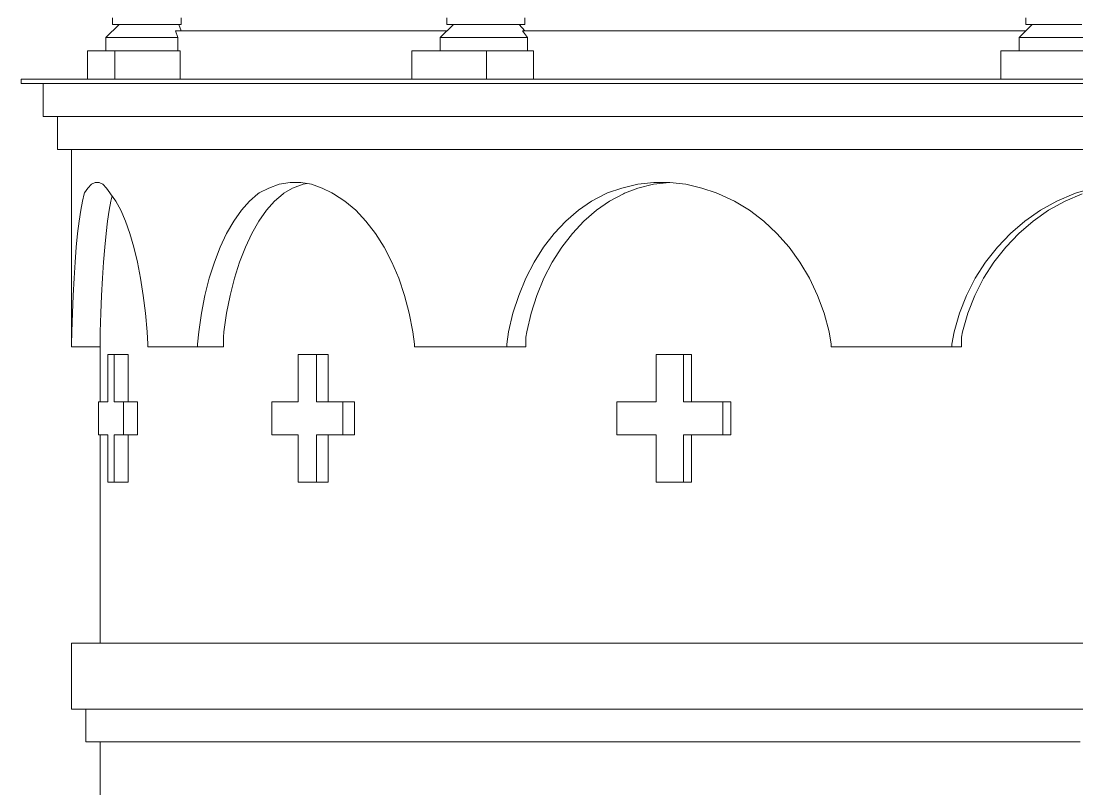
# Model space of a CAD drawing. Header units: millimetres. Extents: x -4890 to 184123, y 36 to 148549.
# Drawn here: x 148430 to 153239, y 128955 to 132454 of the extents above; entities that cross this region are included whole.
import ezdxf

# ---------------------------------------------------------------- set-up
doc = ezdxf.new("R2010")
doc.units = ezdxf.units.MM
doc.layers.add('Wall_Satelit', color=253, linetype='Continuous', lineweight=5)

msp = doc.modelspace()

# ---------------------------------------------------------------- linework, layer by layer
at = {"layer": 'Wall_Satelit'}
for p, q in [((148845.5, 132439), (148845.5, 132469)), ((149158.3, 132439), (149158.3, 132469)), ((150369.1, 132439), (150369.1, 132469)), ((150724.2, 132439), (150724.2, 132469)), ((153006, 132439), (153006, 132469)), ((148875.6, 132439), (148815.4, 132379)), ((148847.8, 132439), (148845.5, 132439)), ((148857, 132439), (148847.8, 132439)), ((148872.7, 132439), (148857, 132439)), ((148894.3, 132439), (148872.7, 132439)), ((148920.9, 132439), (148894.3, 132439)), ((148951.6, 132439), (148920.9, 132439)), ((148985.2, 132439), (148951.6, 132439)), ((149020.4, 132439), (148985.2, 132439)), ((149055.7, 132439), (149020.4, 132439)), ((149090, 132439), (149055.7, 132439)), ((149121.8, 132439), (149090, 132439)), ((149149.9, 132439), (149121.8, 132439)), ((149223.3, 132409), (149133.6, 132409)), ((149142.9, 132379), (149133.6, 132409)), ((149158.3, 132409), (149148, 132439)), ((149158.3, 132439), (149149.9, 132439)), ((149442.1, 132409), (149223.3, 132409)), ((149711.7, 132409), (149442.1, 132409)), ((150029.4, 132409), (149711.7, 132409)), ((150369.1, 132409), (150029.4, 132409)), ((150339.1, 132379), (150399.1, 132439)), ((150376.1, 132439), (150369.1, 132439)), ((150389.6, 132439), (150376.1, 132439)), ((150409.3, 132439), (150389.6, 132439)), ((150434.4, 132439), (150409.3, 132439)), ((150463.9, 132439), (150434.4, 132439)), ((150496.6, 132439), (150463.9, 132439)), ((150531.4, 132439), (150496.6, 132439)), ((150566.9, 132439), (150531.4, 132439)), ((150601.6, 132439), (150566.9, 132439)), ((150634.4, 132439), (150601.6, 132439)), ((150663.9, 132439), (150634.4, 132439)), ((150689, 132439), (150663.9, 132439)), ((150708.7, 132439), (150689, 132439)), ((150724.2, 132409), (150698.7, 132439)), ((150722.2, 132439), (150708.7, 132439)), ((150796.5, 132409), (150713.4, 132409)), ((150736.3, 132379), (150713.4, 132409)), ((150724.2, 132439), (150722.2, 132439)), ((151238.5, 132409), (150796.5, 132409)), ((151714, 132409), (151238.5, 132409)), ((152218.3, 132409), (151714, 132409)), ((152746.6, 132409), (152218.3, 132409)), ((153006, 132409), (152746.6, 132409)), ((153036.2, 132439), (152975.9, 132379)), ((153010.7, 132439), (153006, 132439)), ((153022.1, 132439), (153010.7, 132439)), ((153039.8, 132439), (153022.1, 132439)), ((153063.2, 132439), (153039.8, 132439)), ((153091.3, 132439), (153063.2, 132439)), ((153123.1, 132439), (153091.3, 132439)), ((153157.4, 132439), (153123.1, 132439)), ((153192.7, 132439), (153157.4, 132439)), ((153227.9, 132439), (153192.7, 132439)), ((153261.5, 132439), (153227.9, 132439)), ((148815.4, 132319), (148815.4, 132379)), ((148818.1, 132379), (148815.4, 132379)), ((148828.8, 132379), (148818.1, 132379)), ((148847.1, 132379), (148828.8, 132379)), ((148872.3, 132379), (148847.1, 132379)), ((148903.4, 132379), (148872.3, 132379)), ((148939.2, 132379), (148903.4, 132379)), ((148978.4, 132379), (148939.2, 132379)), ((149019.4, 132379), (148978.4, 132379)), ((149060.7, 132379), (149019.4, 132379)), ((149100.6, 132379), (149060.7, 132379)), ((149137.7, 132379), (149100.6, 132379)), ((149142.9, 132379), (149137.7, 132379)), ((149142.9, 132319), (149142.9, 132379)), ((150339.1, 132319), (150339.1, 132379)), ((150347.2, 132379), (150339.1, 132379)), ((150363, 132379), (150347.2, 132379)), ((150386, 132379), (150363, 132379)), ((150415.3, 132379), (150386, 132379)), ((150449.7, 132379), (150415.3, 132379)), ((150487.9, 132379), (150449.7, 132379)), ((150528.5, 132379), (150487.9, 132379)), ((150569.8, 132379), (150528.5, 132379)), ((150610.4, 132379), (150569.8, 132379)), ((150648.6, 132379), (150610.4, 132379)), ((150683, 132379), (150648.6, 132379)), ((150712.3, 132379), (150683, 132379)), ((150735.2, 132379), (150712.3, 132379)), ((150736.3, 132379), (150735.2, 132379)), ((150736.3, 132319), (150736.3, 132379)), ((152975.9, 132319), (152975.9, 132379)), ((152981.3, 132379), (152975.9, 132379)), ((152994.6, 132379), (152981.3, 132379)), ((153015.3, 132379), (152994.6, 132379)), ((153042.6, 132379), (153015.3, 132379)), ((153075.4, 132379), (153042.6, 132379)), ((153112.5, 132379), (153075.4, 132379)), ((153152.4, 132379), (153112.5, 132379)), ((153193.7, 132379), (153152.4, 132379)), ((153234.7, 132379), (153193.7, 132379)), ((153273.9, 132379), (153234.7, 132379)), ((148732.3, 132189), (148732.3, 132319)), ((148856.6, 132319), (148732.3, 132319)), ((148856.6, 132189), (148856.6, 132319)), ((149154.7, 132319), (148856.6, 132319)), ((149154.7, 132189), (149154.7, 132319)), ((150209.7, 132189), (150209.7, 132319)), ((150549.1, 132319), (150209.7, 132319)), ((150549.1, 132189), (150549.1, 132319)), ((150764, 132319), (150549.1, 132319)), ((150764, 132189), (150764, 132319)), ((152892.9, 132189), (152892.9, 132319)), ((153356.5, 132319), (152892.9, 132319)), ((148429.7, 132169), (148429.7, 132189)), ((148490.1, 132189), (148429.7, 132189)), ((148490.1, 132169), (148429.7, 132169)), ((148610.5, 132189), (148490.1, 132189)), ((148610.5, 132169), (148490.1, 132169)), ((148529.7, 132019), (148529.7, 132169)), ((148789.6, 132189), (148610.5, 132189)), ((148789.6, 132169), (148610.5, 132169)), ((149025.8, 132189), (148789.6, 132189)), ((149025.8, 132169), (148789.6, 132169)), ((149316.6, 132189), (149025.8, 132189)), ((149316.6, 132169), (149025.8, 132169)), ((149659.4, 132189), (149316.6, 132189)), ((149659.4, 132169), (149316.6, 132169)), ((150050.9, 132189), (149659.4, 132189)), ((150050.9, 132169), (149659.4, 132169)), ((150487.2, 132189), (150050.9, 132189)), ((150487.2, 132169), (150050.9, 132169)), ((150964.2, 132189), (150487.2, 132189)), ((150964.2, 132169), (150487.2, 132169)), ((151477.2, 132189), (150964.2, 132189)), ((151477.2, 132169), (150964.2, 132169)), ((152021.4, 132189), (151477.2, 132189)), ((152021.4, 132169), (151477.2, 132169)), ((152591.5, 132189), (152021.4, 132189)), ((152591.5, 132169), (152021.4, 132169)), ((153181.9, 132189), (152591.5, 132189)), ((153181.9, 132169), (152591.5, 132169)), ((153787.1, 132189), (153181.9, 132189)), ((153787.1, 132169), (153181.9, 132169)), ((148589.2, 132019), (148529.7, 132019)), ((148707.6, 132019), (148589.2, 132019)), ((148594.7, 131869), (148594.7, 132019)), ((148883.9, 132019), (148707.6, 132019)), ((149116.3, 132019), (148883.9, 132019)), ((149402.5, 132019), (149116.3, 132019)), ((149739.9, 132019), (149402.5, 132019)), ((150125.1, 132019), (149739.9, 132019)), ((150554.4, 132019), (150125.1, 132019)), ((151023.8, 132019), (150554.4, 132019)), ((151528.7, 132019), (151023.8, 132019)), ((152064.2, 132019), (151528.7, 132019)), ((152625.2, 132019), (152064.2, 132019)), ((153206.2, 132019), (152625.2, 132019)), ((153801.8, 132019), (153206.2, 132019)), ((148653.6, 131869), (148594.7, 131869)), ((148770.8, 131869), (148653.6, 131869)), ((148659.7, 130981.7), (148659.7, 131869)), ((148945.2, 131869), (148770.8, 131869)), ((149175.1, 131869), (148945.2, 131869)), ((149458.3, 131869), (149175.1, 131869)), ((149792.1, 131869), (149458.3, 131869)), ((150173.3, 131869), (149792.1, 131869)), ((150598.1, 131869), (150173.3, 131869)), ((151062.6, 131869), (150598.1, 131869)), ((151562.1, 131869), (151062.6, 131869)), ((152092, 131869), (151562.1, 131869)), ((152647.1, 131869), (152092, 131869)), ((153222.1, 131869), (152647.1, 131869)), ((153811.3, 131869), (153222.1, 131869)), ((148717.9, 131671.3), (148733.2, 131693.1)), ((148733.2, 131693.1), (148750.1, 131710.3)), ((148767.3, 131719), (148750.1, 131710.3)), ((148784.5, 131719), (148767.3, 131719)), ((148801.7, 131710.3), (148784.5, 131719)), ((148818.6, 131693.1), (148801.7, 131710.3)), ((148833.9, 131671.3), (148818.6, 131693.1)), ((149557.6, 131693.1), (149514.2, 131671.3)), ((149605.8, 131710.3), (149557.6, 131693.1)), ((149654.7, 131719), (149605.8, 131710.3)), ((149665.7, 131693.1), (149625.8, 131669.3)), ((149703.8, 131719), (149654.7, 131719)), ((149713.9, 131710.3), (149665.7, 131693.1)), ((149752.7, 131710.3), (149703.8, 131719)), ((149733.3, 131713.8), (149713.9, 131710.3)), ((149800.9, 131693.1), (149752.7, 131710.3)), ((149844.4, 131671.3), (149800.9, 131693.1)), ((151166.4, 131693.1), (151101.3, 131671.3)), ((151238.5, 131710.3), (151166.4, 131693.1)), ((151238.6, 131693.1), (151178.9, 131669.3)), ((151311.7, 131719), (151238.5, 131710.3)), ((151310.8, 131710.3), (151238.6, 131693.1)), ((151383.9, 131719), (151310.8, 131710.3)), ((151385.2, 131719), (151311.7, 131719)), ((151458.4, 131710.3), (151385.2, 131719)), ((151530.5, 131693.1), (151458.4, 131710.3)), ((151595.6, 131671.3), (151530.5, 131693.1)), ((153314.6, 131693.1), (153237.9, 131671.3)), ((148708.7, 131633.6), (148716.7, 131667.4)), ((148716.7, 131667.4), (148717.9, 131671.3)), ((148837.6, 131667.4), (148833.9, 131671.3)), ((148861.3, 131633.6), (148837.6, 131667.4)), ((148838.1, 131633.6), (148843.9, 131658.4)), ((149508.2, 131667.4), (149469.6, 131633.6)), ((149514.2, 131671.3), (149508.2, 131667.4)), ((149622.8, 131667.4), (149584.3, 131633.6)), ((149625.8, 131669.3), (149622.8, 131667.4)), ((149852.5, 131667.4), (149844.4, 131671.3)), ((149904.3, 131633.6), (149852.5, 131667.4)), ((151091.5, 131667.4), (151028.4, 131633.6)), ((151101.3, 131671.3), (151091.5, 131667.4)), ((151174, 131667.4), (151110.8, 131633.6)), ((151178.9, 131669.3), (151174, 131667.4)), ((151606.8, 131667.4), (151595.6, 131671.3)), ((151678.9, 131633.6), (151606.8, 131667.4)), ((153225.7, 131667.4), (153147.5, 131633.6)), ((153263.4, 131667.4), (153185.2, 131633.6)), ((153237.9, 131671.3), (153225.7, 131667.4)), ((148693.8, 131542.8), (148701, 131591.9)), ((148701, 131591.9), (148708.7, 131633.6)), ((148823.2, 131542.8), (148830.4, 131591.9)), ((148830.4, 131591.9), (148838.1, 131633.6)), ((148884, 131591.9), (148861.3, 131633.6)), ((148905.3, 131542.8), (148884, 131591.9)), ((149398.2, 131542.8), (149432.9, 131591.9)), ((149432.9, 131591.9), (149469.6, 131633.6)), ((149512.9, 131542.8), (149547.5, 131591.9)), ((149547.5, 131591.9), (149584.3, 131633.6)), ((149953.8, 131591.9), (149904.3, 131633.6)), ((150000.4, 131542.8), (149953.8, 131591.9)), ((150968.1, 131591.9), (150911.2, 131542.8)), ((151028.4, 131633.6), (150968.1, 131591.9)), ((151050.5, 131591.9), (150993.7, 131542.8)), ((151110.8, 131633.6), (151050.5, 131591.9)), ((151747.7, 131591.9), (151678.9, 131633.6)), ((151812.5, 131542.8), (151747.7, 131591.9)), ((153072.9, 131591.9), (153002.5, 131542.8)), ((153110.6, 131591.9), (153040.3, 131542.8)), ((153147.5, 131633.6), (153072.9, 131591.9)), ((153185.2, 131633.6), (153110.6, 131591.9)), ((148687.1, 131486.7), (148693.8, 131542.8)), ((148816.5, 131486.7), (148823.2, 131542.8)), ((148925.1, 131486.7), (148905.3, 131542.8)), ((149366, 131486.7), (149398.2, 131542.8)), ((149480.6, 131486.7), (149512.9, 131542.8)), ((150043.8, 131486.7), (150000.4, 131542.8)), ((150858.4, 131486.7), (150911.2, 131542.8)), ((150940.9, 131486.7), (150993.7, 131542.8)), ((151872.8, 131486.7), (151812.5, 131542.8)), ((153002.5, 131542.8), (152937.1, 131486.7)), ((153040.3, 131542.8), (152974.8, 131486.7)), ((148681, 131424.1), (148687.1, 131486.7)), ((148810.4, 131424.1), (148816.5, 131486.7)), ((148943.3, 131424.1), (148925.1, 131486.7)), ((149336.5, 131424.1), (149366, 131486.7)), ((149451.2, 131424.1), (149480.6, 131486.7)), ((150083.5, 131424.1), (150043.8, 131486.7)), ((150810.1, 131424.1), (150858.4, 131486.7)), ((150892.5, 131424.1), (150940.9, 131486.7)), ((151927.9, 131424.1), (151872.8, 131486.7)), ((152877.3, 131424.1), (152937.1, 131486.7)), ((152915, 131424.1), (152974.8, 131486.7)), ((148675.5, 131355.8), (148681, 131424.1)), ((148804.9, 131355.8), (148810.4, 131424.1)), ((148959.6, 131355.8), (148943.3, 131424.1)), ((149310.1, 131355.8), (149336.5, 131424.1)), ((149424.7, 131355.8), (149451.2, 131424.1)), ((150119.1, 131355.8), (150083.5, 131424.1)), ((150766.7, 131355.8), (150810.1, 131424.1)), ((150849.2, 131355.8), (150892.5, 131424.1)), ((151977.4, 131355.8), (151927.9, 131424.1)), ((152823.6, 131355.8), (152877.3, 131424.1)), ((152861.3, 131355.8), (152915, 131424.1)), ((148670.7, 131282.3), (148675.5, 131355.8)), ((148800.1, 131282.3), (148804.9, 131355.8)), ((148973.8, 131282.3), (148959.6, 131355.8)), ((149286.9, 131282.3), (149310.1, 131355.8)), ((149401.6, 131282.3), (149424.7, 131355.8)), ((150150.2, 131282.3), (150119.1, 131355.8)), ((150728.7, 131282.3), (150766.7, 131355.8)), ((150811.2, 131282.3), (150849.2, 131355.8)), ((152020.7, 131282.3), (151977.4, 131355.8)), ((152776.6, 131282.3), (152823.6, 131355.8)), ((152814.3, 131282.3), (152861.3, 131355.8)), ((148666.6, 131204.3), (148670.7, 131282.3)), ((148796, 131204.3), (148800.1, 131282.3)), ((148985.9, 131204.3), (148973.8, 131282.3)), ((149267.3, 131204.3), (149286.9, 131282.3)), ((149381.9, 131204.3), (149401.6, 131282.3)), ((150176.7, 131204.3), (150150.2, 131282.3)), ((150696.5, 131204.3), (150728.7, 131282.3)), ((150779, 131204.3), (150811.2, 131282.3)), ((152057.5, 131204.3), (152020.7, 131282.3)), ((152736.7, 131204.3), (152776.6, 131282.3)), ((152774.4, 131204.3), (152814.3, 131282.3)), ((148663.3, 131122.6), (148666.6, 131204.3)), ((148792.7, 131122.6), (148796, 131204.3)), ((148995.8, 131122.6), (148985.9, 131204.3)), ((149251.3, 131122.6), (149267.3, 131204.3)), ((149366, 131122.6), (149381.9, 131204.3)), ((150198.1, 131122.6), (150176.7, 131204.3)), ((150670.3, 131122.6), (150696.5, 131204.3)), ((150752.8, 131122.6), (150779, 131204.3)), ((152087.3, 131122.6), (152057.5, 131204.3)), ((152704.3, 131122.6), (152736.7, 131204.3)), ((152742, 131122.6), (152774.4, 131204.3)), ((148660.8, 131038), (148663.3, 131122.6)), ((148790.1, 131038), (148792.7, 131122.6)), ((149003.2, 131038), (148995.8, 131122.6)), ((149239.2, 131038), (149251.3, 131122.6)), ((149353.9, 131038), (149366, 131122.6)), ((150214.4, 131038), (150198.1, 131122.6)), ((150650.5, 131038), (150670.3, 131122.6)), ((150733, 131038), (150752.8, 131122.6)), ((152110, 131038), (152087.3, 131122.6)), ((152679.7, 131038), (152704.3, 131122.6)), ((152717.5, 131038), (152742, 131122.6)), ((148659.7, 130981.7), (148660.8, 131038)), ((148789.7, 131013.8), (148790.1, 131038)), ((148789.7, 130969), (148789.7, 131013.8)), ((149006.5, 130981.7), (149003.2, 131038)), ((149233.9, 130981.7), (149239.2, 131038)), ((149351.6, 131013.8), (149353.9, 131038)), ((149351.6, 130969), (149351.6, 131013.8)), ((150221.5, 130981.7), (150214.4, 131038)), ((150641.8, 130981.7), (150650.5, 131038)), ((150729.3, 131013.8), (150733, 131038)), ((150729.3, 130969), (150729.3, 131013.8)), ((152119.8, 130981.7), (152110, 131038)), ((152669, 130981.7), (152679.7, 131038)), ((152712.9, 131013.8), (152717.5, 131038)), ((152712.9, 130969), (152712.9, 131013.8)), ((148659.7, 130969), (148659.7, 130981.7)), ((148789.7, 130969), (148659.7, 130969)), ((148789.7, 130719.2), (148789.7, 130969)), ((149006.5, 130969), (149006.5, 130981.7)), ((149233.9, 130969), (149006.5, 130969)), ((149233.9, 130969), (149233.9, 130981.7)), ((149351.6, 130969), (149233.9, 130969)), ((150221.5, 130969), (150221.5, 130981.7)), ((150641.8, 130969), (150221.5, 130969)), ((150641.8, 130969), (150641.8, 130981.7)), ((150729.3, 130969), (150641.8, 130969)), ((152119.8, 130969), (152119.8, 130981.7)), ((152669, 130969), (152119.8, 130969)), ((152669, 130969), (152669, 130981.7)), ((152712.9, 130969), (152669, 130969)), ((148825, 130719.2), (148825, 130935)), ((148854.3, 130935), (148825, 130935)), ((148854.3, 130719.2), (148854.3, 130935)), ((148918.1, 130935), (148854.3, 130935)), ((148918.1, 130719.2), (148918.1, 130935)), ((149691.7, 130719.2), (149691.7, 130935)), ((149775, 130935), (149691.7, 130935)), ((149775, 130719.2), (149775, 130935)), ((149829, 130935), (149775, 130935)), ((149829, 130719.2), (149829, 130935)), ((151322.2, 130719.2), (151322.2, 130935)), ((151446.9, 130935), (151322.2, 130935)), ((151446.9, 130719.2), (151446.9, 130935)), ((151483.1, 130935), (151446.9, 130935)), ((151483.1, 130719.2), (151483.1, 130935)), ((148782.9, 130569.2), (148782.9, 130719.2)), ((148825, 130719.2), (148782.9, 130719.2)), ((148896.4, 130719.2), (148854.3, 130719.2)), ((148896.4, 130569.2), (148896.4, 130719.2)), ((148960.2, 130719.2), (148896.4, 130719.2)), ((148960.2, 130569.2), (148960.2, 130719.2)), ((149571.8, 130569.2), (149571.8, 130719.2)), ((149691.7, 130719.2), (149571.8, 130719.2)), ((149894.9, 130719.2), (149775, 130719.2)), ((149894.9, 130569.2), (149894.9, 130719.2)), ((149949, 130719.2), (149894.9, 130719.2)), ((149949, 130569.2), (149949, 130719.2)), ((151142.8, 130569.2), (151142.8, 130719.2)), ((151322.2, 130719.2), (151142.8, 130719.2)), ((151626.4, 130719.2), (151446.9, 130719.2)), ((151626.4, 130569.2), (151626.4, 130719.2)), ((151662.5, 130719.2), (151626.4, 130719.2)), ((151662.5, 130569.2), (151662.5, 130719.2)), ((148825, 130569.2), (148782.9, 130569.2)), ((148789.7, 129619), (148789.7, 130569.2)), ((148825, 130353.3), (148825, 130569.2)), ((148854.3, 130353.3), (148854.3, 130569.2)), ((148896.4, 130569.2), (148854.3, 130569.2)), ((148960.2, 130569.2), (148896.4, 130569.2)), ((148918.1, 130353.3), (148918.1, 130569.2)), ((149691.7, 130569.2), (149571.8, 130569.2)), ((149691.7, 130353.3), (149691.7, 130569.2)), ((149775, 130353.3), (149775, 130569.2)), ((149894.9, 130569.2), (149775, 130569.2)), ((149829, 130353.3), (149829, 130569.2)), ((149949, 130569.2), (149894.9, 130569.2)), ((151322.2, 130569.2), (151142.8, 130569.2)), ((151322.2, 130353.3), (151322.2, 130569.2)), ((151446.9, 130353.3), (151446.9, 130569.2)), ((151626.4, 130569.2), (151446.9, 130569.2)), ((151483.1, 130353.3), (151483.1, 130569.2)), ((151662.5, 130569.2), (151626.4, 130569.2)), ((148854.3, 130353.3), (148825, 130353.3)), ((148918.1, 130353.3), (148854.3, 130353.3)), ((149775, 130353.3), (149691.7, 130353.3)), ((149829, 130353.3), (149775, 130353.3)), ((151446.9, 130353.3), (151322.2, 130353.3)), ((151483.1, 130353.3), (151446.9, 130353.3)), ((148659.7, 129319), (148659.7, 129619)), ((148717.9, 129619), (148659.7, 129619)), ((148833.9, 129619), (148717.9, 129619)), ((149006.5, 129619), (148833.9, 129619)), ((149233.9, 129619), (149006.5, 129619)), ((149514.2, 129619), (149233.9, 129619)), ((149844.4, 129619), (149514.2, 129619)), ((150221.5, 129619), (149844.4, 129619)), ((150641.8, 129619), (150221.5, 129619)), ((151101.3, 129619), (150641.8, 129619)), ((151595.6, 129619), (151101.3, 129619)), ((152119.8, 129619), (151595.6, 129619)), ((152669, 129619), (152119.8, 129619)), ((153237.9, 129619), (152669, 129619)), ((153820.9, 129619), (153237.9, 129619)), ((148717.9, 129319), (148659.7, 129319)), ((148833.9, 129319), (148717.9, 129319)), ((148724.7, 129169), (148724.7, 129319)), ((149006.5, 129319), (148833.9, 129319)), ((149233.9, 129319), (149006.5, 129319)), ((149514.2, 129319), (149233.9, 129319)), ((149844.4, 129319), (149514.2, 129319)), ((150221.5, 129319), (149844.4, 129319)), ((150641.8, 129319), (150221.5, 129319)), ((151101.3, 129319), (150641.8, 129319)), ((151595.6, 129319), (151101.3, 129319)), ((152119.8, 129319), (151595.6, 129319)), ((152669, 129319), (152119.8, 129319)), ((153237.9, 129319), (152669, 129319)), ((153820.9, 129319), (153237.9, 129319)), ((148782.3, 129169), (148724.7, 129169)), ((148897, 129169), (148782.3, 129169)), ((148789.7, 128739), (148789.7, 129169)), ((149067.7, 129169), (148897, 129169)), ((149292.8, 129169), (149067.7, 129169)), ((149570, 129169), (149292.8, 129169)), ((149896.7, 129169), (149570, 129169)), ((150269.7, 129169), (149896.7, 129169)), ((150685.5, 129169), (150269.7, 129169)), ((151140.1, 129169), (150685.5, 129169)), ((151629.1, 129169), (151140.1, 129169)), ((152147.7, 129169), (151629.1, 129169)), ((152691, 129169), (152147.7, 129169)), ((153253.7, 129169), (152691, 129169))]:
    msp.add_line(p, q, dxfattribs=at)

doc.saveas('drawing.dxf')
